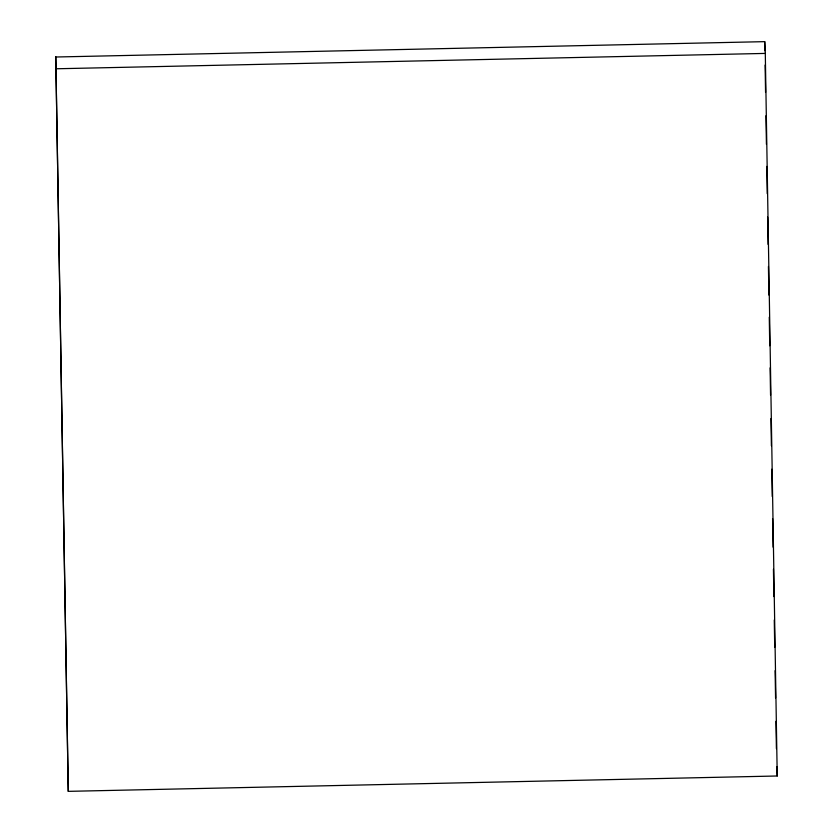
<?xml version="1.0" encoding="UTF-8"?>
<svg xmlns="http://www.w3.org/2000/svg" width="833" height="833" viewBox="0 0 833 833"><rect width="100%" height="100%" fill="white"/><g stroke="black" fill="none" stroke-linecap="round" stroke-linejoin="round"><path stroke-width="1.25" d="M55.769 57.008L764.725 41.65L765.298 53.416L777.231 775.992L68.275 791.35L55.769 57.008L68.275 791.35M56.342 68.775L765.298 53.416M776.773 766.579L777.231 775.992M764.725 41.65L764.871 50.751M765.111 65.047L765.558 92.338M765.944 115.725L766.422 144.317M766.787 166.413L767.235 193.704M767.62 217.09L768.068 244.392M768.432 266.477L768.911 295.069M769.275 317.165L769.744 345.757M770.109 367.853L770.556 395.144M770.952 418.53L771.4 445.822M771.785 469.218L772.233 496.51M772.597 518.605L773.076 547.187M773.44 569.283L773.888 596.574M774.274 619.971L774.721 647.262M775.106 670.659L775.565 697.95M775.95 721.336L776.398 748.628"/></g></svg>
